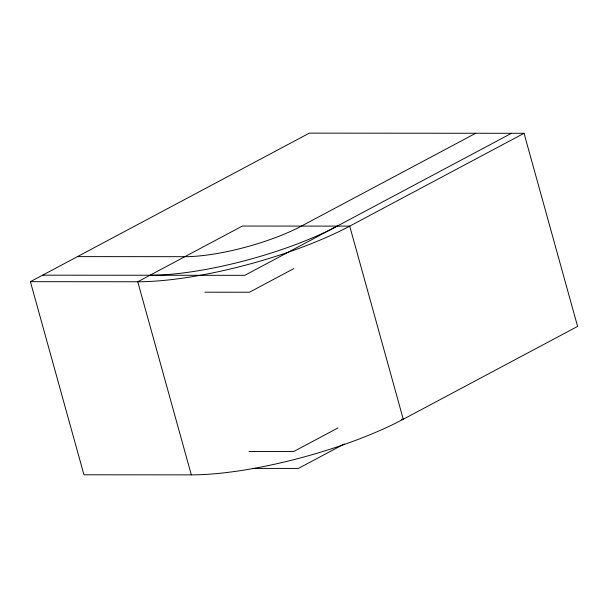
<?xml version="1.0" encoding="UTF-8"?>
<svg xmlns="http://www.w3.org/2000/svg" width="608" height="608" viewBox="0 0 608 608"><rect width="100%" height="100%" fill="white"/><g stroke="black" fill="none" stroke-linecap="round" stroke-linejoin="round"><path stroke-width="0.91" d="M30.4 281.671L309.335 133.137L524.043 133.296L577.6 326.412L403.271 419.246A155.177 38.593 -15.5 0 1 191.315 474.863L83.957 474.787L30.4 281.671L137.758 281.755A155.177 38.593 -15.5 0 0 349.714 226.13L524.043 133.296M475.737 133.258L301.401 226.092A85.348 21.227 -15.5 0 1 184.824 256.69L77.467 256.606M511.518 133.289L244.788 275.325L42.606 275.173M293.793 268.622L249.478 292.22L204.866 292.19M337.98 427.941L293.664 451.539L249.044 451.508M344.333 443.946L298.346 468.441L252.784 468.403M401.386 419.246L403.271 419.246L349.714 226.13L242.356 226.054L137.758 281.755L191.315 474.863M337.189 226.123A137.074 34.086 -15.5 0 1 149.963 275.257"/></g></svg>
